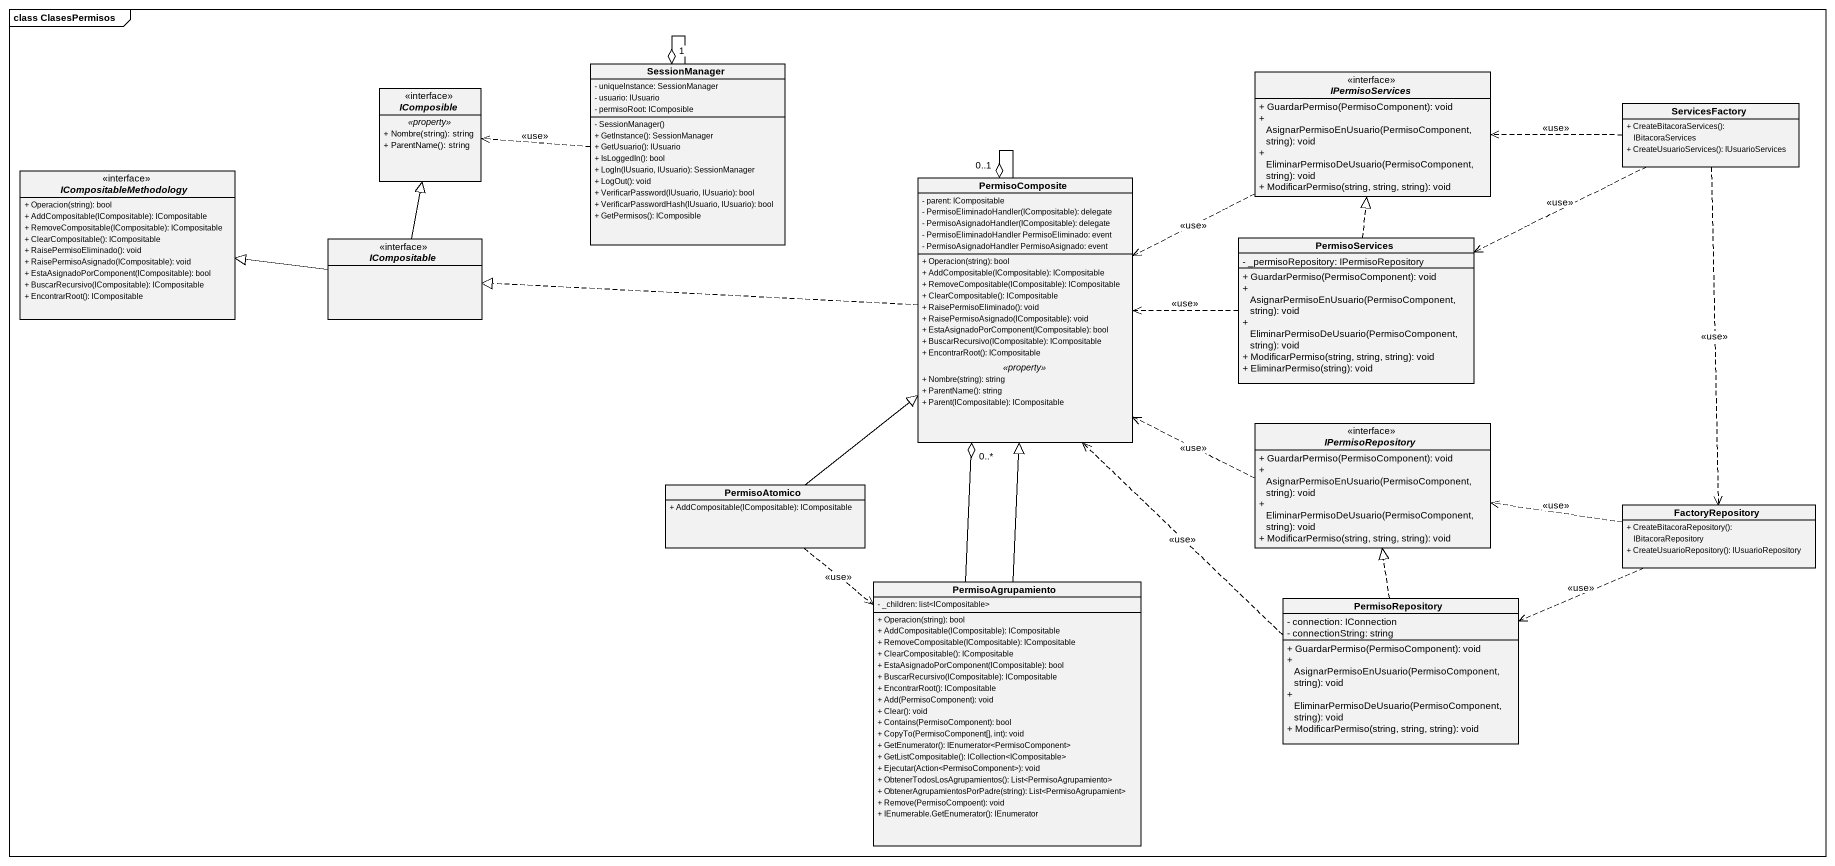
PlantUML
@startuml
mainframe class ClasesPermisos
hide circle
hide empty members
skinparam classAttributeIconSize 0
class SessionManager {
  - uniqueInstance: SessionManager
  - usuario: IUsuario
  - permisoRoot: IComposible
  - SessionManager()
  + GetInstance(): SessionManager
  + GetUsuario(): IUsuario
  + IsLoggedIn(): bool
  + LogIn(IUsuario, IUsuario): SessionManager
  + LogOut(): void
  + VerificarPassword(IUsuario, IUsuario): bool
  + VerificarPasswordHash(IUsuario, IUsuario): bool
  + GetPermisos(): IComposible
}
interface IComposible {
  .. <<property>> ..
  + Nombre(string): string
  + ParentName(): string
}
interface IPermisoServices {
  + GuardarPermiso(PermisoComponent): void
  + AsignarPermisoEnUsuario(PermisoComponent, string): void
  + EliminarPermisoDeUsuario(PermisoComponent, string): void
  + ModificarPermiso(string, string, string): void
}
class ServicesFactory {
  + CreateBitacoraServices(): IBitacoraServices
  + CreateUsuarioServices(): IUsuarioServices
}
interface ICompositableMethodology {
  + Operacion(string): bool
  + AddCompositable(ICompositable): ICompositable
  + RemoveCompositable(ICompositable): ICompositable
  + ClearCompositable(): ICompositable
  + RaisePermisoEliminado(): void
  + RaisePermisoAsignado(ICompositable): void
  + EstaAsignadoPorComponent(ICompositable): bool
  + BuscarRecursivo(ICompositable): ICompositable
  + EncontrarRoot(): ICompositable
}
class PermisoComposite {
  - parent: ICompositable
  {field} - PermisoEliminadoHandler(ICompositable): delegate
  {field} - PermisoAsignadoHandler(ICompositable): delegate
  - PermisoEliminadoHandler PermisoEliminado: event
  - PermisoAsignadoHandler PermisoAsignado: event
  --
  + Operacion(string): bool
  + AddCompositable(ICompositable): ICompositable
  + RemoveCompositable(ICompositable): ICompositable
  + ClearCompositable(): ICompositable
  + RaisePermisoEliminado(): void
  + RaisePermisoAsignado(ICompositable): void
  + EstaAsignadoPorComponent(ICompositable): bool
  + BuscarRecursivo(ICompositable): ICompositable
  + EncontrarRoot(): ICompositable
  .. <<property>> ..
  + Nombre(string): string
  + ParentName(): string
  + Parent(ICompositable): ICompositable
}
interface ICompositable
class PermisoServices {
  - _permisoRepository: IPermisoRepository
  + GuardarPermiso(PermisoComponent): void
  + AsignarPermisoEnUsuario(PermisoComponent, string): void
  + EliminarPermisoDeUsuario(PermisoComponent, string): void
  + ModificarPermiso(string, string, string): void
  + EliminarPermiso(string): void
}
interface IPermisoRepository {
  + GuardarPermiso(PermisoComponent): void
  + AsignarPermisoEnUsuario(PermisoComponent, string): void
  + EliminarPermisoDeUsuario(PermisoComponent, string): void
  + ModificarPermiso(string, string, string): void
}
class PermisoAtomico {
  + AddCompositable(ICompositable): ICompositable
}
class FactoryRepository {
  + CreateBitacoraRepository(): IBitacoraRepository
  + CreateUsuarioRepository(): IUsuarioRepository
}
class PermisoAgrupamiento {
  - _children: list<ICompositable>
  + Operacion(string): bool
  + AddCompositable(ICompositable): ICompositable
  + RemoveCompositable(ICompositable): ICompositable
  + ClearCompositable(): ICompositable
  + EstaAsignadoPorComponent(ICompositable): bool
  + BuscarRecursivo(ICompositable): ICompositable
  + EncontrarRoot(): ICompositable
  + Add(PermisoComponent): void
  + Clear(): void
  + Contains(PermisoComponent): bool
  + CopyTo(PermisoComponent[], int): void
  + GetEnumerator(): IEnumerator<PermisoComponent>
  + GetListCompositable(): ICollection<ICompositable>
  + Ejecutar(Action<PermisoComponent>): void
  + ObtenerTodosLosAgrupamientos(): List<PermisoAgrupamiento>
  + ObtenerAgrupamientosPorPadre(string): List<PermisoAgrupamient>
  + Remove(PermisoCompoent): void
  + IEnumerable.GetEnumerator(): IEnumerator
}
class PermisoRepository {
  - connection: IConnection
  - connectionString: string
  + GuardarPermiso(PermisoComponent): void
  + AsignarPermisoEnUsuario(PermisoComponent, string): void
  + EliminarPermisoDeUsuario(PermisoComponent, string): void
  + ModificarPermiso(string, string, string): void
}
SessionManager --o "1" SessionManager
SessionManager .left.> IComposible : <<use>>
IPermisoServices .left.> PermisoComposite : <<use>>
ServicesFactory .left.> IPermisoServices : <<use>>
ServicesFactory .left.> PermisoServices : <<use>>
ServicesFactory ..> FactoryRepository : <<use>>
PermisoComposite --o "0..1" PermisoComposite
PermisoComposite .left.|> ICompositable
ICompositable -up-|> IComposible
ICompositable -left-|> ICompositableMethodology
PermisoServices .up.|> IPermisoServices
PermisoServices .left.> PermisoComposite : <<use>>
IPermisoRepository .left.> PermisoComposite : <<use>>
PermisoAtomico -up-|> PermisoComposite
PermisoAtomico ..> PermisoAgrupamiento : <<use>>
FactoryRepository .left.> IPermisoRepository : <<use>>
FactoryRepository .left.> PermisoRepository : <<use>>
PermisoAgrupamiento -up-|> PermisoComposite
PermisoAgrupamiento -up-o "0..*" PermisoComposite
PermisoRepository .up.> PermisoComposite : <<use>>
PermisoRepository .up.|> IPermisoRepository
@enduml
